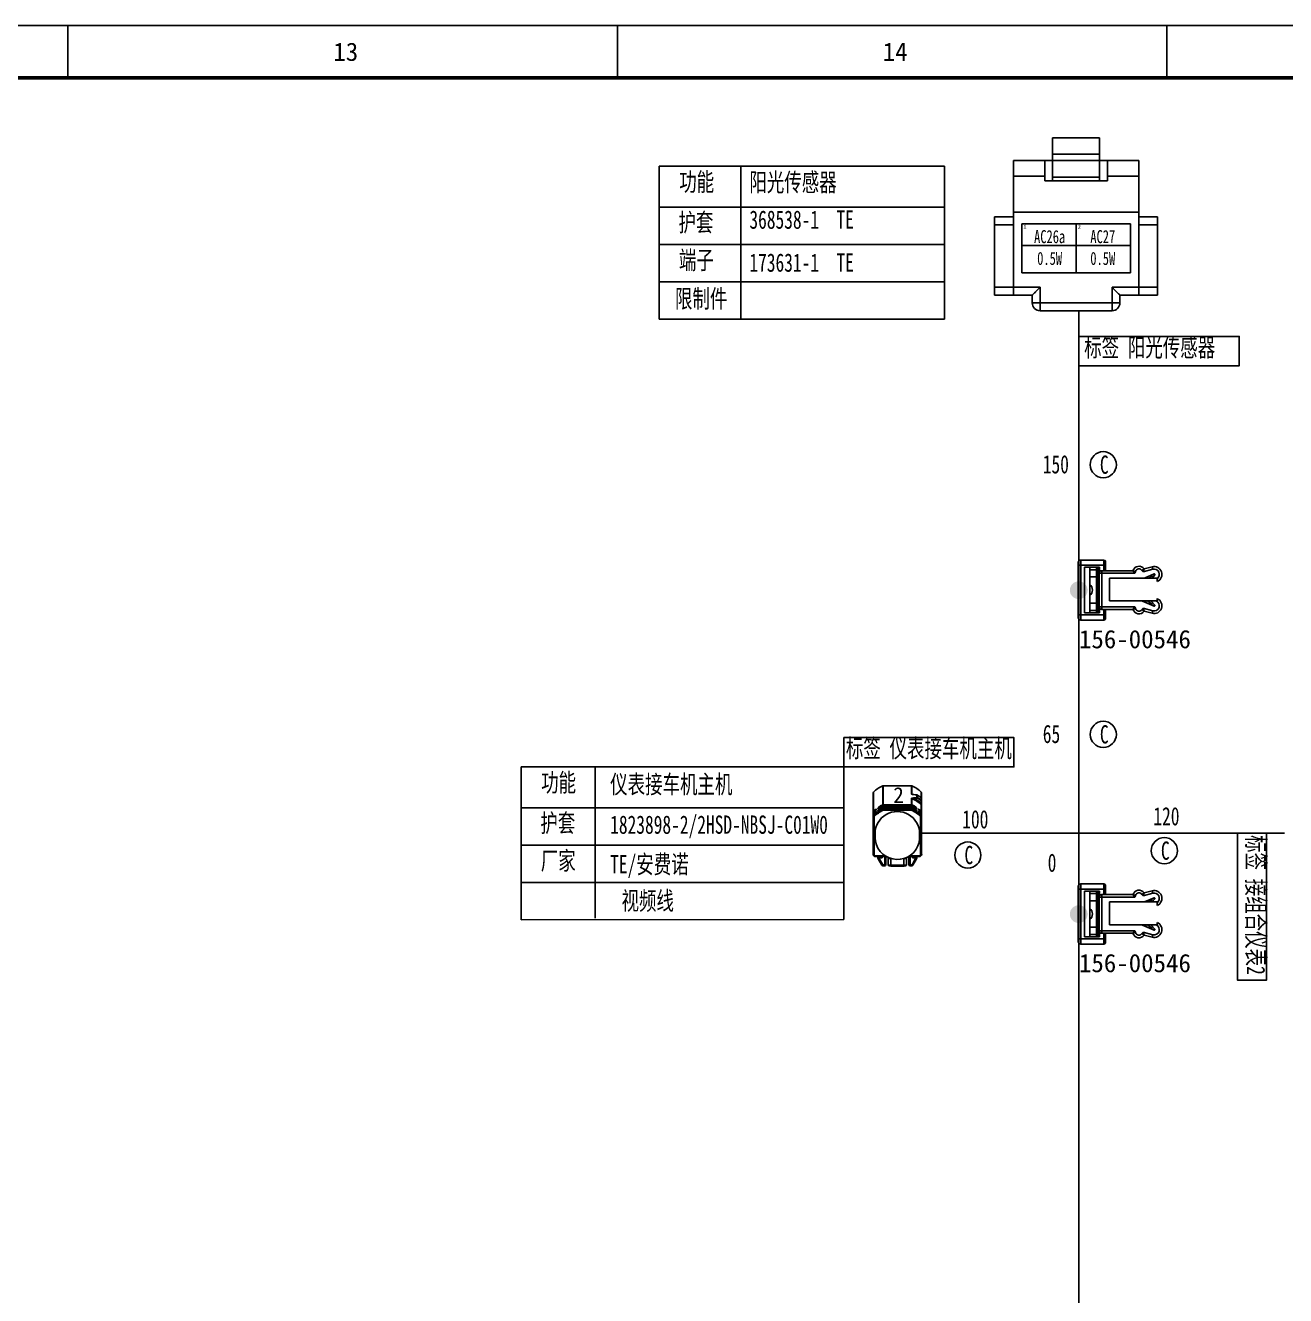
# Model space of a CAD drawing. Header units: millimetres. Extents: x 1543 to 5748, y 1576 to 2417.
# Drawn here: x 2796.8 to 3037.9, y 2174.3 to 2417.3 of the extents above; entities that cross this region are included whole.
import ezdxf

# ---------------------------------------------------------------- set-up
doc = ezdxf.new("R2010")
doc.units = ezdxf.units.MM
doc.layers.get('0').update_dxf_attribs({"lineweight": 25})
doc.layers.add('11文本层', color=255, linetype='Continuous')
for name, color, linetype, lineweight in [('1轮廓实线层', 7, 'Continuous', 50), ('_0', 7, 'Continuous', 25), ('_1轮廓实线层', 7, 'Continuous', 40), ('图框层', 7, 'Continuous', 25)]:
    doc.layers.add(name, color=color, linetype=linetype, lineweight=lineweight)
doc.styles.get("Standard").update_dxf_attribs({"font": ''})
doc.styles.add('仿宋体', font='', dxfattribs={"width": 0.7, "height": 3.5})
doc.styles.add('仿宋体GB2312', font='', dxfattribs={"width": 0.7})
doc.styles.add('标准', font='fangsong.ttf', dxfattribs={"width": 0.7, "height": 3.5})
doc.styles.get('Standard').set_extended_font_data('SimSun')
doc.styles.get('仿宋体').set_extended_font_data('SimSun')
doc.styles.get('仿宋体GB2312').set_extended_font_data('SimSun')

# ---------------------------------------------------------------- blocks, each defined once
blk = doc.blocks.new('ZwmFrameMain_A0X5^_^分区图框^_^landscape')
at = {"color": 3}
for p, q in [((1236.5, 831), (1236.5, 821)), ((1341.63, 831), (1341.63, 821)), ((1446.75, 831), (1446.75, 821))]:
    blk.add_line(p, q, dxfattribs=at)
at = {"lineweight": 50}
blk.add_line((0, 821), (4170, 821), dxfattribs=at)
at = {"layer": '图框层', "color": 1}
blk.add_line((-25, 831), (4180, 831), dxfattribs=at)
at = {"color": 3, "char_height": 3.5, "attachment_point": 1}
for s, insert in [('13', (1287.28, 827.71)), ('14', (1392.4, 827.71))]:
    blk.add_mtext_dynamic_manual_height_columns(s, width=5.7094, gutter_width=1, heights=[0], dxfattribs=dict(at, insert=insert))

msp = doc.modelspace()

# ---------------------------------------------------------------- hatches: boundary and pattern name
at = {"layer": '_1轮廓实线层', "linetype": 'ByBlock', "lineweight": -2}
h = msp.add_hatch(color=256, dxfattribs=at)
h.dxf.hatch_style = 1
edge = h.paths.add_edge_path()
edge.add_ellipse((2998.31, 2309.21), major_axis=(1.7, 0), ratio=1, start_angle=0, end_angle=360, ccw=False)
h = msp.add_hatch(color=0, dxfattribs=at)
h.dxf.hatch_style = 1
edge = h.paths.add_edge_path()
edge.add_ellipse((2998.31, 2247.24), major_axis=(1.7, 0), ratio=1, start_angle=0, end_angle=360, ccw=False)

# ---------------------------------------------------------------- linework, layer by layer
for p, q in [((2993.3, 2387.53), (2993.3, 2395.76)), ((3002.29, 2395.76), (2993.3, 2395.76)), ((3002.29, 2387.53), (3002.29, 2395.76)), ((2985.81, 2365.66), (2985.81, 2391.42)), ((2985.81, 2391.42), (3009.78, 2391.42)), ((2991.81, 2391.42), (2991.81, 2387.53)), ((3002.29, 2392.62), (2993.3, 2392.62)), ((3003.79, 2387.53), (3003.79, 2391.42)), ((3009.78, 2365.66), (3009.78, 2391.42)), ((2985.81, 2388.43), (2991.81, 2388.43)), ((2991.81, 2387.53), (3003.79, 2387.53)), ((3002.29, 2388.21), (2993.3, 2388.21)), ((3003.79, 2388.43), (3009.78, 2388.43)), ((3009.78, 2381.54), (2985.81, 2381.54)), ((2982.22, 2365.66), (2982.22, 2380.64)), ((2985.81, 2380.64), (2982.22, 2380.64)), ((2985.81, 2379.14), (2982.22, 2379.14)), ((2987.4, 2379.29), (2997.8, 2379.29)), ((2987.4, 2369.93), (2987.4, 2379.29)), ((2987.4, 2379.29), (2987.4, 2369.93)), ((2988.66, 2379.29), (2996.53, 2379.29)), ((2997.8, 2379.29), (2997.8, 2369.93)), ((2997.8, 2369.93), (2997.8, 2379.29)), ((2997.8, 2379.29), (3008.2, 2379.29)), ((2997.8, 2379.29), (2997.8, 2369.93)), ((2997.8, 2379.29), (2997.8, 2369.93)), ((2997.8, 2369.93), (2997.8, 2379.29)), ((2999.06, 2379.29), (3006.93, 2379.29)), ((3008.2, 2369.93), (3008.2, 2379.29)), ((3008.2, 2379.29), (3008.2, 2369.93)), ((3008.2, 2379.29), (3008.2, 2369.93)), ((3013.37, 2380.64), (3009.78, 2380.64)), ((3013.37, 2379.14), (3009.78, 2379.14)), ((3013.37, 2365.66), (3013.37, 2380.64)), ((2987.4, 2375.13), (2997.8, 2375.13)), ((2997.8, 2375.13), (3008.2, 2375.13)), ((2987.4, 2369.93), (2997.8, 2369.93)), ((2997.8, 2369.93), (2987.4, 2369.93)), ((3008.2, 2369.93), (2997.8, 2369.93)), ((2997.8, 2369.93), (3008.2, 2369.93)), ((2982.22, 2367.16), (2990.91, 2367.16)), ((2990.91, 2367.16), (2990.91, 2362.67)), ((3004.68, 2367.16), (3013.37, 2367.16)), ((3004.68, 2362.67), (3004.68, 2367.16)), ((2982.22, 2365.66), (2989.41, 2365.66)), ((2989.41, 2365.66), (2989.41, 2364.17)), ((3006.18, 2365.66), (3013.37, 2365.66)), ((3006.18, 2364.17), (3006.18, 2365.66)), ((2989.41, 2364.17), (3006.18, 2364.17)), ((2990.91, 2362.67), (3004.68, 2362.67)), ((2998.23, 2314.49), (2998.23, 2313.99)), ((2998.73, 2313.99), (2998.23, 2313.99)), ((2998.23, 2304.49), (2998.23, 2313.99)), ((3003.13, 2314.99), (2998.73, 2314.99)), ((2998.73, 2314.99), (2998.73, 2313.99)), ((3003.13, 2313.99), (2998.73, 2313.99)), ((2998.73, 2304.49), (2998.73, 2313.99)), ((2999.43, 2313.59), (2999.43, 2304.89)), ((2999.43, 2313.59), (3002.3, 2313.59)), ((3000.43, 2313.59), (3000.43, 2304.89)), ((3001.73, 2313.59), (3001.73, 2304.89)), ((3002, 2313.59), (3002, 2304.89)), ((3002.3, 2313.59), (3002.3, 2312.7)), ((3003.13, 2314.99), (3003.13, 2313.99)), ((3003.13, 2313.99), (3003.13, 2312.94)), ((3003.13, 2313.99), (3003.43, 2313.99)), ((3003.43, 2314.69), (3003.43, 2313.99)), ((3003.43, 2313.99), (3003.43, 2312.94)), ((3010.81, 2313.28), (3012.34, 2313.69)), ((3012.34, 2313.69), (3012.47, 2313.21)), ((3001.73, 2313.14), (3000.43, 2313.14)), ((3001.73, 2311.74), (3000.43, 2311.74)), ((3002.23, 2312.44), (3002.23, 2306.04)), ((3002.23, 2312.44), (3002.73, 2312.44)), ((3002.73, 2312.94), (3008.68, 2312.94)), ((3002.73, 2312.94), (3002.73, 2312.44)), ((3009.05, 2312.44), (3002.73, 2312.44)), ((3002.73, 2312.44), (3002.73, 2306.04)), ((3010.88, 2311.53), (3004.17, 2311.53)), ((3004.17, 2307.16), (3004.17, 2311.53)), ((3009.16, 2312.8), (3008.68, 2312.94)), ((3009.05, 2312.44), (3008.68, 2312.94)), ((3009.16, 2312.8), (3009.05, 2312.44)), ((3010.4, 2313), (3010.81, 2313.28)), ((3010.4, 2313), (3010.61, 2312.71)), ((3010.61, 2312.71), (3010.81, 2313.28)), ((3012.47, 2313.21), (3010.61, 2312.71)), ((3012.74, 2312.32), (3010.88, 2311.53)), ((3011.1, 2311.53), (3010.88, 2311.53)), ((3011.4, 2311.75), (3011.1, 2311.53)), ((3011.1, 2311.53), (3011.77, 2311.53)), ((3012.43, 2312.02), (3011.77, 2311.53)), ((3012.33, 2311.53), (3011.77, 2311.53)), ((3012.33, 2311.53), (3012.86, 2312.17)), ((3013.35, 2311.53), (3012.33, 2311.53)), ((3012.34, 2312.15), (3012.43, 2312.02)), ((3013.35, 2311.53), (3013.35, 2311.46)), ((3013.35, 2311.46), (3013.35, 2310.88)), ((3000.43, 2306.74), (3001.73, 2306.74)), ((3004.17, 2307.16), (3010.35, 2307.16)), ((3010.81, 2307.16), (3010.35, 2307.16)), ((3010.54, 2307.1), (3012.74, 2306.17)), ((3010.83, 2307.16), (3010.81, 2307.16)), ((3010.83, 2307.16), (3011.5, 2307.16)), ((3011.4, 2306.74), (3010.83, 2307.16)), ((3012.21, 2307.16), (3011.5, 2307.16)), ((3012.43, 2306.46), (3011.5, 2307.16)), ((3012.21, 2307.16), (3013.12, 2307.16)), ((3012.31, 2306.99), (3012.86, 2306.32)), ((3012.34, 2306.34), (3012.43, 2306.46)), ((3013.12, 2307.16), (3013.35, 2307.16)), ((3013.35, 2307.61), (3013.35, 2307.16)), ((2998.73, 2304.49), (2998.23, 2304.49)), ((2998.23, 2304.49), (2998.23, 2303.99)), ((3003.13, 2304.49), (2998.73, 2304.49)), ((2998.73, 2304.49), (2998.73, 2303.49)), ((2999.43, 2304.89), (3002.3, 2304.89)), ((3001.73, 2305.34), (3000.43, 2305.34)), ((3002.23, 2306.04), (3002.73, 2306.04)), ((3002.3, 2305.79), (3002.3, 2304.89)), ((3002.73, 2306.04), (3009.05, 2306.04)), ((3002.73, 2305.54), (3002.73, 2306.04)), ((3002.73, 2305.54), (3008.68, 2305.54)), ((3003.13, 2305.54), (3003.13, 2304.49)), ((3003.13, 2304.49), (3003.43, 2304.49)), ((3003.13, 2304.49), (3003.13, 2303.49)), ((3003.43, 2305.54), (3003.43, 2304.49)), ((3003.43, 2304.49), (3003.43, 2303.79)), ((3009.05, 2306.04), (3008.68, 2305.54)), ((3009.16, 2305.69), (3008.68, 2305.54)), ((3009.05, 2306.04), (3009.16, 2305.69)), ((3010.61, 2305.78), (3010.4, 2305.49)), ((3010.4, 2305.49), (3010.81, 2305.2)), ((3010.61, 2305.78), (3012.47, 2305.28)), ((3010.61, 2305.78), (3010.81, 2305.2)), ((3010.81, 2305.2), (3012.34, 2304.79)), ((3012.34, 2304.79), (3012.47, 2305.28)), ((3003.13, 2303.49), (2998.73, 2303.49)), ((3003.13, 2253.02), (2998.73, 2253.02)), ((2998.73, 2253.02), (2998.73, 2252.02)), ((3003.13, 2253.02), (3003.13, 2252.02)), ((3003.43, 2252.72), (3003.43, 2252.02)), ((2998.23, 2252.52), (2998.23, 2252.02)), ((2998.73, 2252.02), (2998.23, 2252.02)), ((2998.23, 2242.52), (2998.23, 2252.02)), ((3003.13, 2252.02), (2998.73, 2252.02)), ((2998.73, 2242.52), (2998.73, 2252.02)), ((2999.43, 2251.62), (2999.43, 2242.92)), ((2999.43, 2251.62), (3002.3, 2251.62)), ((3000.43, 2251.62), (3000.43, 2242.92)), ((3001.73, 2251.17), (3000.43, 2251.17)), ((3001.73, 2251.62), (3001.73, 2242.92)), ((3002, 2251.62), (3002, 2242.92)), ((3002.23, 2250.47), (3002.23, 2244.07)), ((3002.23, 2250.47), (3002.73, 2250.47)), ((3002.3, 2251.62), (3002.3, 2250.73)), ((3002.73, 2250.97), (3008.68, 2250.97)), ((3002.73, 2250.97), (3002.73, 2250.47)), ((3009.05, 2250.47), (3002.73, 2250.47)), ((3002.73, 2250.47), (3002.73, 2244.07)), ((3003.13, 2252.02), (3003.13, 2250.97)), ((3003.13, 2252.02), (3003.43, 2252.02)), ((3003.43, 2252.02), (3003.43, 2250.97)), ((3009.16, 2250.83), (3008.68, 2250.97)), ((3009.05, 2250.47), (3008.68, 2250.97)), ((3009.16, 2250.83), (3009.05, 2250.47)), ((3010.4, 2251.02), (3010.81, 2251.31)), ((3010.4, 2251.02), (3010.61, 2250.74)), ((3010.61, 2250.74), (3010.81, 2251.31)), ((3012.47, 2251.24), (3010.61, 2250.74)), ((3010.81, 2251.31), (3012.34, 2251.72)), ((3012.74, 2250.35), (3010.88, 2249.56)), ((3012.34, 2251.72), (3012.47, 2251.24)), ((3001.73, 2249.77), (3000.43, 2249.77)), ((3010.88, 2249.56), (3004.17, 2249.56)), ((3004.17, 2245.19), (3004.17, 2249.56)), ((3011.1, 2249.56), (3010.88, 2249.56)), ((3011.4, 2249.78), (3011.1, 2249.56)), ((3011.1, 2249.56), (3011.77, 2249.56)), ((3012.43, 2250.05), (3011.77, 2249.56)), ((3012.33, 2249.56), (3011.77, 2249.56)), ((3012.33, 2249.56), (3012.86, 2250.19)), ((3013.35, 2249.56), (3012.33, 2249.56)), ((3012.34, 2250.18), (3012.43, 2250.05)), ((3013.35, 2249.56), (3013.35, 2249.49)), ((3013.35, 2249.49), (3013.35, 2248.91)), ((3013.35, 2245.64), (3013.35, 2245.19)), ((3000.43, 2244.77), (3001.73, 2244.77)), ((3001.73, 2243.37), (3000.43, 2243.37)), ((3002.23, 2244.07), (3002.73, 2244.07)), ((3002.3, 2243.82), (3002.3, 2242.92)), ((3002.73, 2244.07), (3009.05, 2244.07)), ((3002.73, 2243.57), (3002.73, 2244.07)), ((3002.73, 2243.57), (3008.68, 2243.57)), ((3003.13, 2243.57), (3003.13, 2242.52)), ((3003.43, 2243.57), (3003.43, 2242.52)), ((3004.17, 2245.19), (3010.35, 2245.19)), ((3009.05, 2244.07), (3008.68, 2243.57)), ((3009.16, 2243.72), (3008.68, 2243.57)), ((3009.05, 2244.07), (3009.16, 2243.72)), ((3010.81, 2245.19), (3010.35, 2245.19)), ((3010.61, 2243.81), (3010.4, 2243.52)), ((3010.4, 2243.52), (3010.81, 2243.23)), ((3010.54, 2245.13), (3012.74, 2244.19)), ((3010.61, 2243.81), (3012.47, 2243.31)), ((3010.61, 2243.81), (3010.81, 2243.23)), ((3010.83, 2245.19), (3010.81, 2245.19)), ((3010.81, 2243.23), (3012.34, 2242.82)), ((3010.83, 2245.19), (3011.5, 2245.19)), ((3011.4, 2244.76), (3010.83, 2245.19)), ((3012.21, 2245.19), (3011.5, 2245.19)), ((3012.43, 2244.49), (3011.5, 2245.19)), ((3012.21, 2245.19), (3013.12, 2245.19)), ((3012.31, 2245.02), (3012.86, 2244.35)), ((3012.34, 2244.37), (3012.43, 2244.49)), ((3012.34, 2242.82), (3012.47, 2243.31)), ((3013.12, 2245.19), (3013.35, 2245.19)), ((2998.73, 2242.52), (2998.23, 2242.52)), ((2998.23, 2242.52), (2998.23, 2242.02)), ((3003.13, 2242.52), (2998.73, 2242.52)), ((2998.73, 2242.52), (2998.73, 2241.52)), ((3003.13, 2241.52), (2998.73, 2241.52)), ((2999.43, 2242.92), (3002.3, 2242.92)), ((3003.13, 2242.52), (3003.43, 2242.52)), ((3003.13, 2242.52), (3003.13, 2241.52)), ((3003.43, 2242.52), (3003.43, 2241.82))]:
    msp.add_line(p, q)
at = {"color": 0}
msp.add_line((2905.75, 2275.4), (2905.75, 2246.48), dxfattribs=at)
at = {"color": 0, "lineweight": -2}
for p, q in [((2958.95, 2270.43), (2958.95, 2266.81)), ((2959.01, 2270.57), (2959.01, 2266.96)), ((2960.81, 2271.78), (2960.81, 2268.17)), ((2960.9, 2271.8), (2960.9, 2271.8)), ((2960.9, 2271.8), (2966.31, 2271.8)), ((2960.9, 2268.18), (2960.9, 2271.8)), ((2960.9, 2271.8), (2966.31, 2271.8)), ((2966.31, 2271.8), (2966.31, 2271.8)), ((2966.31, 2270.22), (2966.31, 2271.8)), ((2966.39, 2271.78), (2966.39, 2270.2)), ((2967.34, 2269.56), (2967.34, 2270.04)), ((2967.45, 2269.53), (2967.45, 2270.01)), ((2968.19, 2270.57), (2968.19, 2269.48)), ((2968.25, 2270.43), (2968.25, 2269.33)), ((2960.81, 2267.87), (2960.81, 2267.73)), ((2960.81, 2267.87), (2960.82, 2267.87)), ((2960.81, 2267.43), (2960.82, 2267.44)), ((2960.81, 2267.43), (2960.81, 2267.32)), ((2960.9, 2268.18), (2966.31, 2268.18)), ((2960.9, 2268), (2960.9, 2268.18)), ((2966.31, 2268), (2960.9, 2268)), ((2960.9, 2267.88), (2960.9, 2267.89)), ((2966.31, 2267.89), (2960.9, 2267.89)), ((2960.9, 2267.75), (2960.9, 2267.88)), ((2966.31, 2267.88), (2960.9, 2267.88)), ((2960.9, 2267.75), (2966.31, 2267.75)), ((2960.9, 2267.56), (2960.9, 2267.75)), ((2966.31, 2267.56), (2960.9, 2267.56)), ((2966.31, 2267.45), (2960.9, 2267.45)), ((2960.9, 2267.34), (2960.9, 2267.45)), ((2960.9, 2267.45), (2960.9, 2267.45)), ((2966.31, 2267.45), (2960.9, 2267.45)), ((2966.31, 2267.34), (2960.9, 2267.34)), ((2960.9, 2267.34), (2960.9, 2267.1)), ((2966.31, 2268.18), (2966.31, 2269.39)), ((2966.31, 2268), (2966.31, 2268.18)), ((2966.31, 2267.88), (2966.31, 2267.89)), ((2966.31, 2267.75), (2966.31, 2267.88)), ((2966.31, 2267.56), (2966.31, 2267.75)), ((2966.31, 2267.34), (2966.31, 2267.45)), ((2966.31, 2267.45), (2966.31, 2267.45)), ((2966.31, 2267.34), (2966.31, 2267.1)), ((2966.39, 2269.37), (2966.39, 2268.17)), ((2966.39, 2267.87), (2966.39, 2267.73)), ((2966.39, 2267.87), (2966.39, 2267.87)), ((2966.39, 2267.44), (2966.39, 2267.43)), ((2966.39, 2267.43), (2966.39, 2267.32)), ((2968.15, 2268.93), (2968.15, 2268.44)), ((2968.18, 2269.48), (2968.18, 2269)), ((2968.19, 2268.16), (2968.19, 2266.95)), ((2968.25, 2269.33), (2968.25, 2268.85)), ((2968.25, 2268.85), (2968.25, 2268.36)), ((2968.25, 2268.84), (2968.25, 2268.85)), ((2968.25, 2268.5), (2968.25, 2268.41)), ((2968.25, 2268.41), (2968.25, 2268.39)), ((2968.25, 2268.39), (2968.25, 2268.31)), ((2968.25, 2268.39), (2968.25, 2268.39)), ((2968.25, 2268.02), (2968.25, 2268.36)), ((2968.25, 2268.31), (2968.25, 2268.18)), ((2968.25, 2268.18), (2968.25, 2268.07)), ((2968.25, 2268.07), (2968.25, 2268.05)), ((2968.25, 2268.06), (2968.25, 2268.05)), ((2968.25, 2268.05), (2968.25, 2268.02)), ((2968.25, 2268.02), (2968.25, 2266.81)), ((2968.25, 2268.02), (2968.25, 2267.96)), ((2968.25, 2267.96), (2968.25, 2267.87)), ((2968.25, 2267.88), (2968.25, 2267.75)), ((2968.25, 2267.75), (2968.25, 2267.69)), ((2968.25, 2267.69), (2968.25, 2267.69)), ((2968.25, 2267.64), (2968.25, 2267.62)), ((2968.25, 2267.62), (2968.25, 2267.51)), ((2968.25, 2267.51), (2968.25, 2267.49)), ((2968.25, 2267.49), (2968.25, 2267.16)), ((2958.95, 2266.52), (2958.95, 2266.81)), ((2958.95, 2266.51), (2958.95, 2266.38)), ((2958.95, 2266.08), (2958.95, 2266.38)), ((2958.95, 2266.08), (2958.95, 2265.97)), ((2958.95, 2265.97), (2958.95, 2258.73)), ((2959.51, 2267.18), (2959.01, 2266.66)), ((2959.51, 2266.75), (2959.01, 2266.22)), ((2959.01, 2266.65), (2959.01, 2266.66)), ((2959.01, 2266.65), (2959.01, 2266.52)), ((2959.01, 2266.22), (2959.01, 2266.11)), ((2959.01, 2266.22), (2959.01, 2266.22)), ((2959.1, 2266.77), (2959.1, 2266.74)), ((2959.1, 2266.34), (2959.1, 2266.31)), ((2959.15, 2265.93), (2959.15, 2258.69)), ((2966.31, 2267.1), (2960.9, 2267.1)), ((2967.69, 2267.18), (2968.19, 2266.65)), ((2967.69, 2266.75), (2968.19, 2266.22)), ((2968.05, 2265.93), (2968.05, 2258.69)), ((2968.11, 2266.74), (2968.11, 2266.77)), ((2968.11, 2266.31), (2968.11, 2266.34)), ((2968.19, 2266.65), (2968.19, 2266.52)), ((2968.19, 2266.65), (2968.19, 2266.65)), ((2968.19, 2266.22), (2968.19, 2266.11)), ((2968.19, 2266.22), (2968.19, 2266.22)), ((2968.25, 2267.24), (2968.25, 2267.22)), ((2968.25, 2267.22), (2968.25, 2267.12)), ((2968.25, 2267.12), (2968.25, 2266.98)), ((2968.25, 2266.98), (2968.25, 2266.87)), ((2968.25, 2266.92), (2968.25, 2266.89)), ((2968.25, 2266.89), (2968.25, 2266.8)), ((2968.25, 2266.81), (2968.25, 2266.08)), ((2968.25, 2266.8), (2968.25, 2266.66)), ((2968.25, 2266.66), (2968.25, 2266.55)), ((2968.25, 2266.57), (2968.25, 2266.56)), ((2968.25, 2266.56), (2968.25, 2266.55)), ((2968.25, 2266.55), (2968.25, 2266.51)), ((2968.25, 2266.51), (2968.25, 2266.38)), ((2968.25, 2266.38), (2968.25, 2259.14)), ((2968.25, 2266.08), (2968.25, 2265.97)), ((2968.25, 2265.97), (2968.25, 2258.73)), ((2959.35, 2262.7), (2959.35, 2261.87)), ((2967.85, 2262.7), (2967.85, 2261.87)), ((2967.85, 2261.82), (2967.85, 2261.84)), ((2968.25, 2262.13), (2968.25, 2262.1)), ((2961.25, 2258.39), (2959.45, 2258.39)), ((2959.45, 2258.39), (2959.45, 2258.24)), ((2961.51, 2258.24), (2959.45, 2258.24)), ((2959.9, 2258.24), (2959.9, 2258.05)), ((2959.9, 2258.05), (2959.9, 2257.91)), ((2959.93, 2257.81), (2960.62, 2256.59)), ((2960.1, 2258.24), (2960.1, 2258.01)), ((2960.68, 2258.01), (2960.1, 2258.01)), ((2960.1, 2258.01), (2960.1, 2257.87)), ((2960.1, 2257.87), (2960.8, 2256.64)), ((2960.68, 2258.24), (2960.68, 2258.01)), ((2961.18, 2256.64), (2961.18, 2258.24)), ((2961.38, 2256.69), (2961.38, 2258.24)), ((2961.85, 2258.07), (2961.85, 2257.86)), ((2961.85, 2256.69), (2961.85, 2257.86)), ((2961.85, 2257.86), (2962.35, 2257.86)), ((2962.35, 2256.59), (2962.35, 2257.86)), ((2964.85, 2257.86), (2964.85, 2256.59)), ((2964.85, 2257.86), (2965.35, 2257.86)), ((2965.35, 2257.86), (2965.35, 2258.07)), ((2965.35, 2257.86), (2965.35, 2256.69)), ((2967.75, 2258.24), (2965.69, 2258.24)), ((2965.83, 2258.24), (2965.83, 2256.69)), ((2967.75, 2258.39), (2965.95, 2258.39)), ((2966.03, 2258.24), (2966.03, 2256.64)), ((2966.41, 2256.64), (2967.1, 2257.87)), ((2966.53, 2258.01), (2966.53, 2258.24)), ((2967.1, 2258.01), (2966.53, 2258.01)), ((2966.58, 2256.59), (2967.28, 2257.81)), ((2967.1, 2258.24), (2967.1, 2258.01)), ((2967.1, 2257.87), (2967.1, 2258.01)), ((2967.3, 2258.24), (2967.3, 2258.05)), ((2967.3, 2257.91), (2967.3, 2258.05)), ((2967.75, 2258.24), (2967.75, 2258.39)), ((2960.8, 2256.64), (2961.18, 2256.64)), ((2960.8, 2256.49), (2960.8, 2256.64)), ((2960.8, 2256.49), (2961.18, 2256.49)), ((2961.18, 2256.49), (2961.18, 2256.64)), ((2964.85, 2256.59), (2962.35, 2256.59)), ((2962.35, 2256.59), (2962.35, 2256.43)), ((2964.85, 2256.43), (2962.35, 2256.43)), ((2964.85, 2256.59), (2964.85, 2256.43)), ((2966.03, 2256.64), (2966.41, 2256.64)), ((2966.03, 2256.48), (2966.03, 2256.64)), ((2966.03, 2256.48), (2966.41, 2256.48)), ((2966.41, 2256.48), (2966.41, 2256.64))]:
    msp.add_line(p, q, dxfattribs=at)
for points in [[(2966.31, 2270.22), (2966.31, 2270.21), (2966.32, 2270.2), (2966.34, 2270.19), (2966.5, 2270.15), (2966.72, 2270.12)], [(2959.01, 2266.96), (2959.33, 2267.2), (2959.5, 2267.29), (2959.54, 2267.3), (2959.56, 2267.3), (2959.57, 2267.3), (2959.58, 2267.29), (2959.58, 2267.27), (2959.55, 2267.22), (2959.43, 2267.07), (2959.01, 2266.65)], [(2960.81, 2267.87), (2960.07, 2267.52), (2959.89, 2267.45), (2959.86, 2267.45), (2959.85, 2267.45), (2959.84, 2267.45), (2959.83, 2267.46), (2959.83, 2267.46), (2959.83, 2267.47), (2959.85, 2267.5), (2959.98, 2267.64), (2960.41, 2267.95), (2960.81, 2268.17)], [(2960.81, 2267.43), (2960.07, 2267.09), (2959.89, 2267.02), (2959.86, 2267.01), (2959.85, 2267.01), (2959.84, 2267.01), (2959.83, 2267.02), (2959.83, 2267.03), (2959.83, 2267.04), (2959.85, 2267.06), (2959.98, 2267.2), (2960.41, 2267.51), (2960.81, 2267.73)], [(2959.94, 2267.5), (2959.94, 2267.5), (2959.95, 2267.51), (2960, 2267.56), (2960.26, 2267.72), (2960.9, 2268)], [(2959.94, 2267.06), (2959.94, 2267.06), (2959.95, 2267.08), (2960, 2267.12), (2960.26, 2267.28), (2960.9, 2267.56)], [(2960.82, 2267.87), (2960.12, 2267.55), (2959.95, 2267.48)], [(2960.82, 2267.44), (2960.12, 2267.11), (2959.95, 2267.05)], [(2966.72, 2269.48), (2966.4, 2269.44), (2966.34, 2269.41), (2966.32, 2269.4), (2966.31, 2269.39), (2966.31, 2269.39)], [(2967.26, 2267.5), (2967.26, 2267.5), (2967.26, 2267.51), (2967.21, 2267.56), (2966.95, 2267.72), (2966.31, 2268)], [(2967.26, 2267.06), (2967.26, 2267.06), (2967.26, 2267.08), (2967.21, 2267.12), (2966.95, 2267.28), (2966.31, 2267.56)], [(2966.79, 2269.39), (2966.46, 2269.39), (2966.41, 2269.38), (2966.4, 2269.38), (2966.4, 2269.37), (2966.39, 2269.37), (2966.39, 2269.37)], [(2966.39, 2267.87), (2967.14, 2267.52), (2967.31, 2267.45), (2967.35, 2267.44), (2967.36, 2267.44), (2967.37, 2267.45), (2967.38, 2267.45), (2967.38, 2267.46), (2967.38, 2267.47), (2967.36, 2267.5), (2967.23, 2267.63), (2966.8, 2267.95), (2966.39, 2268.17)], [(2966.39, 2267.87), (2967.09, 2267.55), (2967.26, 2267.48)], [(2966.39, 2267.43), (2967.14, 2267.09), (2967.31, 2267.01), (2967.35, 2267.01), (2967.36, 2267.01), (2967.37, 2267.01), (2967.38, 2267.02), (2967.38, 2267.02), (2967.38, 2267.03), (2967.36, 2267.06), (2967.23, 2267.2), (2966.8, 2267.51), (2966.39, 2267.73)], [(2966.39, 2267.44), (2967.09, 2267.11), (2967.26, 2267.05)], [(2968.19, 2266.95), (2967.87, 2267.2), (2967.7, 2267.29), (2967.66, 2267.3), (2967.65, 2267.3), (2967.63, 2267.3), (2967.63, 2267.3), (2967.63, 2267.29), (2967.62, 2267.28), (2967.63, 2267.26), (2967.68, 2267.19), (2967.78, 2267.07), (2968.19, 2266.65)], [(2959.01, 2266.52), (2959.33, 2266.76), (2959.5, 2266.86), (2959.54, 2266.87), (2959.56, 2266.87), (2959.57, 2266.86), (2959.58, 2266.85), (2959.58, 2266.83), (2959.55, 2266.78), (2959.43, 2266.64), (2959.01, 2266.22)], [(2959.1, 2266.77), (2959.4, 2267.09), (2959.46, 2267.13), (2959.48, 2267.14)], [(2959.1, 2266.34), (2959.4, 2266.65), (2959.46, 2266.69), (2959.48, 2266.7)], [(2968.19, 2266.52), (2967.87, 2266.76), (2967.7, 2266.86), (2967.66, 2266.87), (2967.65, 2266.87), (2967.63, 2266.86), (2967.63, 2266.86), (2967.63, 2266.85), (2967.62, 2266.84), (2967.63, 2266.83), (2967.68, 2266.75), (2967.78, 2266.63), (2968.19, 2266.22)], [(2968.11, 2266.77), (2967.81, 2267.09), (2967.75, 2267.13), (2967.73, 2267.14)], [(2968.11, 2266.34), (2967.81, 2266.65), (2967.75, 2266.69), (2967.73, 2266.7)], [(2959.35, 2261.87), (2959.41, 2261.16), (2959.6, 2260.47), (2959.9, 2259.83), (2960.3, 2259.24), (2960.8, 2258.73), (2961.38, 2258.31), (2962.03, 2257.99), (2962.72, 2257.79), (2963.43, 2257.7), (2964.15, 2257.73), (2964.86, 2257.88), (2965.53, 2258.15), (2966.14, 2258.52), (2966.73, 2259.04), (2967.21, 2259.66), (2967.54, 2260.3), (2967.75, 2260.97), (2967.85, 2261.68), (2967.85, 2261.82)], [(2960.48, 2258.24), (2960.54, 2258.16), (2960.68, 2258.01)], [(2966.72, 2258.24), (2966.67, 2258.16), (2966.53, 2258.01)], [(2962.35, 2256.43), (2962.08, 2256.46), (2961.92, 2256.53), (2961.85, 2256.68), (2961.85, 2256.69)], [(2965.35, 2256.69), (2965.3, 2256.55), (2965.17, 2256.47), (2964.9, 2256.43), (2964.85, 2256.43)]]:
    msp.add_lwpolyline(points, dxfattribs=at)
for centre, radius, start, end in [((2990.91, 2364.17), 1.5, 180, 270), ((3004.68, 2364.17), 1.5, 270, 0), ((2998.73, 2314.49), 0.5, 90, 180), ((3003.13, 2314.69), 0.3, 0, 90), ((3009.83, 2312.59), 1.2, 35.0471, 163.0423), ((3012.73, 2312.24), 1.5, 294.4845, 105), ((3002.73, 2312.44), 0.5, 90, 180), ((3009.83, 2312.59), 0.7, 35.0471, 163.0422), ((3012.73, 2312.24), 1, 308.4382, 105), ((3012.78, 2312.23), 0.1, 320.558, 113), ((2999.53, 2309.24), 1.4, 0, 49.9948), ((2999.53, 2309.24), 1.4, 310.0052, 0), ((3010.09, 2306.04), 1.15, 67, 76.7628), ((3010.56, 2306.62), 0.6, 53.1302, 65.1497), ((3012.73, 2307.34), 0.55, 199.0459, 219.442), ((3012.73, 2306.24), 1.5, 255, 65.5155), ((3012.73, 2306.24), 1, 255, 66.8454), ((3012.78, 2306.26), 0.1, 247, 39.442), ((2998.73, 2303.99), 0.5, 180, 270), ((3002.73, 2306.04), 0.5, 180, 270), ((3003.13, 2303.79), 0.3, 270, 0), ((3009.83, 2305.89), 1.2, 196.9577, 324.9529), ((3009.83, 2305.89), 0.7, 196.9578, 324.9529), ((2998.73, 2252.52), 0.5, 90, 180), ((3003.13, 2252.72), 0.3, 0, 90), ((3002.73, 2250.47), 0.5, 90, 180), ((3009.83, 2250.62), 1.2, 35.0471, 163.0423), ((3009.83, 2250.62), 0.7, 35.0471, 163.0422), ((3012.73, 2250.27), 1.5, 294.4845, 105), ((3012.73, 2250.27), 1, 308.4382, 105), ((3012.78, 2250.26), 0.1, 320.558, 113), ((2999.53, 2247.27), 1.4, 0, 49.9948), ((2999.53, 2247.27), 1.4, 310.0052, 0), ((3012.73, 2244.27), 1.5, 255, 65.5155), ((3002.73, 2244.07), 0.5, 180, 270), ((3009.83, 2243.92), 1.2, 196.9577, 324.9529), ((3009.83, 2243.92), 0.7, 196.9578, 324.9529), ((3010.09, 2244.07), 1.15, 67, 76.7628), ((3010.56, 2244.65), 0.6, 53.1302, 65.1497), ((3012.73, 2245.37), 0.55, 199.0459, 219.442), ((3012.73, 2244.27), 1, 255, 66.8454), ((3012.78, 2244.29), 0.1, 247, 39.442), ((2998.73, 2242.02), 0.5, 180, 270), ((3003.13, 2241.82), 0.3, 270, 0)]:
    msp.add_arc(centre, radius, start, end)
for centre, radius, start, end in [((2959.15, 2270.43), 0.2, 133.4092, 179.9968), ((2963.55, 2265.77), 6.61, 114.4878, 133.3788), ((2960.9, 2271.6), 0.2, 90.0082, 114.4968), ((2966.31, 2271.6), 0.2, 65.4762, 90.0033), ((2963.65, 2265.77), 6.61, 46.6119, 65.5059), ((2966.43, 2270.22), 0.0445, 208.3531, 257.3724), ((2966.87, 2271.94), 1.82, 255.6577, 265.6861), ((2962.35, 2229.84), 40.52, 82.9218, 83.8127), ((2966.73, 2270.08), 0.0446, 84.4718, 112.6726), ((2962.35, 2229.65), 40.71, 82.9214, 83.8125), ((2967.34, 2269.85), 0.2, 57.7716, 82.9334), ((2963.67, 2264.02), 7.09, 50.4651, 57.7773), ((2968.05, 2270.43), 0.2, 359.9289, 46.4747), ((2959.96, 2267.5), 0.0128, 187.8119, 274.636), ((2958.33, 2266.8), 2.83, 25.0268, 28.7844), ((2958.33, 2266.37), 2.83, 25.0268, 28.7844), ((2960.9, 2267.69), 0.2, 89.9987, 113.2197), ((2960.9, 2267.25), 0.2, 89.9987, 113.2197), ((2968.87, 2266.81), 2.82, 151.2037, 154.9687), ((2966.31, 2267.69), 0.2, 66.7759, 89.9938), ((2968.87, 2266.37), 2.82, 151.2036, 154.9686), ((2966.31, 2267.25), 0.2, 66.7759, 89.9938), ((2962.35, 2309.77), 40.52, 276.1805, 277.0715), ((2962.72, 2311.17), 41.98, 275.5606, 276.4284), ((2967.25, 2267.5), 0.0187, 249.8705, 340.1644), ((2964.33, 2267.75), 3.89, 6.0053, 10.1815), ((2968.05, 2269.33), 0.2, 359.9982, 50.4596), ((2959.15, 2266.51), 0.2, 135.1289, 179.9954), ((2959.15, 2266.08), 0.2, 135.1289, 179.9954), ((2959.96, 2267.06), 0.0128, 187.8119, 274.636), ((2967.25, 2267.07), 0.0187, 249.8705, 340.1644), ((2968.05, 2266.51), 0.2, 359.9977, 44.8649), ((2968.05, 2266.08), 0.2, 359.9977, 44.8649), ((2959.45, 2258.73), 0.497, 180.4077, 270.4489), ((2960.1, 2257.91), 0.2, 179.9968, 209.5043), ((2967.1, 2257.91), 0.2, 330.49, 359.9967), ((2967.76, 2258.73), 0.497, 269.5445, 359.5866), ((2960.8, 2256.69), 0.2, 209.5043, 269.9968), ((2961.18, 2256.69), 0.2, 269.9968, 359.9968), ((2966.03, 2256.69), 0.2, 179.9968, 269.9865), ((2966.41, 2256.69), 0.2, 269.9968, 330.49)]:
    msp.add_arc(centre, radius, start, end, dxfattribs=at)
for centre, major_axis, ratio, start_param, end_param in [((2959.15, 2270.43), (-0.2, 0), 0.978144, 5.481436, 6.283378), ((2963.6, 2265.93), (-6.6, 0), 0.978144, 5.14905, 5.481436), ((2959.15, 2270.43), (0.137, -0.145), 0.144603, 3.141593, 3.293172), ((2960.9, 2271.6), (0.2, 0), 0.978144, 1.570989, 2.007455), ((2960.9, 2271.6), (0.083, -0.182), 0.087936, 3.141628, 3.33189), ((2966.31, 2271.6), (0.2, 0), 0.978144, 1.13452, 1.570989), ((2966.31, 2270.02), (-0.2, 0), 0.978144, 4.276112, 4.712581), ((2966.31, 2271.6), (-0.083, -0.182), 0.087864, 2.951262, 3.141557), ((2963.6, 2265.93), (-6.6, 0), 0.978144, 3.943672, 4.276112), ((2963.6, 2264.35), (-6.6, 0), 0.978144, 4.262662, 4.276112), ((2967.34, 2269.85), (0.2, 0), 0.978144, 0.998545, 1.570989), ((2967.34, 2269.85), (0.025, 0.198), 0.500723, 6.279794, 6.525767), ((2967.34, 2269.85), (-0.107, -0.169), 0.112599, 2.964752, 3.139603), ((2963.6, 2264.18), (-7.1, 0), 0.978144, 4.011653, 4.140138), ((2968.05, 2270.43), (-0.137, -0.145), 0.144555, 2.989966, 3.141593), ((2968.05, 2270.43), (-0.2, 0), 0.978144, 3.140569, 3.941923), ((2963.6, 2261.47), (-6.6, 0), 0.978144, 5.14905, 5.481436), ((2960.9, 2267.99), (0.2, 0), 0.978144, 1.570989, 2.007458), ((2960.9, 2267.69), (0.2, 0), 0.978144, 1.570989, 2.007458), ((2960.9, 2267.55), (0.2, 0), 0.978144, 1.570989, 2.007458), ((2960.9, 2267.25), (0.2, 0), 0.978144, 1.570989, 2.007458), ((2960.9, 2267.14), (-0.2, 0), 0.978144, 4.712581, 5.14905), ((2960.9, 2267.14), (0.083, -0.182), 0.087936, 3.33189, 4.902686), ((2966.31, 2269.19), (0.2, 0), 0.978144, 1.13452, 1.570989), ((2966.31, 2267.99), (0.2, 0), 0.978144, 1.13452, 1.570989), ((2966.31, 2267.69), (0.2, 0), 0.978144, 1.13452, 1.570989), ((2966.31, 2267.55), (0.2, 0), 0.978144, 1.13452, 1.570989), ((2966.31, 2267.25), (0.2, 0), 0.978144, 1.13452, 1.570989), ((2966.31, 2267.14), (-0.2, 0), 0.978144, 4.276112, 4.712581), ((2966.31, 2267.14), (-0.083, -0.182), 0.087864, 1.380466, 2.951262), ((2963.6, 2263.52), (-6.6, 0), 0.978144, 3.943729, 4.276112), ((2963.6, 2261.47), (-6.6, 0), 0.978144, 3.943727, 4.276112), ((2966.72, 2269.29), (-0.021, 0.199), 0.451265, 5.187425, 6.047966), ((2963.6, 2263.59), (-6.73, 0), 0.978144, 3.970148, 4.220148), ((2967.34, 2269.36), (-0.025, 0.198), 0.500655, 5.141084, 6.040613), ((2967.34, 2269.36), (0.2, 0), 0.978144, 0.998545, 1.570989), ((2967.34, 2269.36), (-0.107, -0.169), 0.112599, 2.217106, 2.964699), ((2963.6, 2263.66), (7.05, 0), 0.978144, 0.870015, 0.998545), ((2963.6, 2263.69), (-7.1, 0), 0.978144, 4.011653, 4.140138), ((2968.05, 2268.85), (-0.127, -0.154), 0.134068, 2.239888, 2.980515), ((2968.05, 2268.85), (-0.2, 0), 0.470268, 3.141671, 4.214947), ((2968.05, 2268.36), (0.2, 0), 0.45433, 0.00016, 1.04695), ((2968.05, 2269.33), (0.127, 0.154), 0.134068, 6.122137, 6.283185), ((2968.05, 2269.33), (-0.2, 0), 0.978144, 3.141805, 4.011653), ((2968.05, 2268.85), (-0.2, 0), 0.978144, 3.141806, 4.011653), ((2968.05, 2268.02), (-0.2, 0), 0.978144, 3.141785, 3.943805), ((2959.15, 2266.81), (-0.2, 0), 0.978144, 5.481436, 6.283378), ((2959.15, 2266.81), (-0.2, 0), 0.207928, 6.283144, 7.583796), ((2959.15, 2266.51), (-0.2, 0), 0.978144, 5.481436, 6.283378), ((2959.15, 2266.38), (-0.2, 0), 0.978144, 5.481436, 6.283378), ((2959.15, 2266.38), (-0.2, 0), 0.207928, 6.283144, 7.583572), ((2959.15, 2266.08), (-0.2, 0), 0.978144, 5.481436, 6.283378), ((2959.15, 2265.97), (-0.2, 0), 0.978144, 5.481436, 6.283378), ((2959.15, 2265.97), (-0.2, 0), 0.207928, 6.283144, 7.853941), ((2959.15, 2266.81), (-0.133, 0.149), 0.332541, 0.159172, 1.543409), ((2959.15, 2266.38), (-0.133, 0.149), 0.332541, 0.159172, 1.54308), ((2959.15, 2265.97), (0.137, -0.145), 0.144604, 3.293171, 4.863968), ((2963.6, 2261.43), (-6.4, 0), 0.978144, 5.14905, 5.481436), ((2963.6, 2262.7), (4.25, 0), 0.978144, 0.000192, 3.141785), ((2963.6, 2261.43), (-6.4, 0), 0.978144, 3.943727, 4.276112), ((2968.05, 2265.97), (-0.137, -0.145), 0.144546, 1.419162, 2.989958), ((2968.05, 2265.97), (-0.2, 0), 0.207928, 1.570755, 3.141552), ((2968.05, 2266.81), (0.133, 0.149), 0.332485, 4.739704, 6.123959), ((2968.05, 2266.81), (0.2, 0), 0.207928, 4.982228, 6.283144), ((2968.05, 2266.38), (0.133, 0.149), 0.332485, 4.739704, 6.123959), ((2968.05, 2266.38), (0.2, 0), 0.207928, 4.982228, 6.283144), ((2968.05, 2266.81), (-0.2, 0), 0.978144, 3.141785, 3.943727), ((2968.05, 2266.51), (-0.2, 0), 0.978144, 3.141785, 3.943351), ((2968.05, 2266.38), (-0.2, 0), 0.978144, 3.141785, 3.943727), ((2968.05, 2266.08), (-0.2, 0), 0.978144, 3.141785, 3.943351), ((2968.05, 2265.97), (-0.2, 0), 0.978144, 3.141785, 3.943726), ((2963.6, 2261.87), (-4.25, 0), 0.978144, 3.134189, 3.141785), ((2959.15, 2258.73), (-0.2, 0), 0.207928, 6.283144, 7.853941), ((2959.45, 2258.69), (-0.3, 0), 0.978144, 0.000192, 1.570989), ((2960.1, 2258.05), (-0.2, 0), 0.978144, 5.091597, 6.283378), ((2960.1, 2258.05), (-0.2, 0), 0.207928, 6.283144, 7.853941), ((2960.1, 2257.91), (-0.2, 0), 0.207928, 6.283144, 7.853941), ((2960.1, 2257.91), (-0.174, -0.099), 0.181896, 6.283171, 7.751355), ((2967.1, 2258.05), (0.2, 0), 0.207928, 4.712348, 6.283144), ((2967.1, 2257.91), (0.2, 0), 0.207928, 4.712348, 6.283144), ((2967.1, 2257.91), (0.174, -0.099), 0.181934, 4.814945, 6.283199), ((2967.1, 2258.05), (-0.2, 0), 0.978144, 3.141785, 4.333566), ((2967.75, 2258.69), (0.3, 0), 0.978144, 4.712581, 6.283378), ((2968.05, 2258.73), (-0.2, 0), 0.207928, 1.570755, 3.141552), ((2960.8, 2256.69), (-0.174, -0.099), 0.181896, 6.283171, 7.751355), ((2961.18, 2256.69), (0.2, 0), 0.207928, 4.712348, 6.283144), ((2962.35, 2256.69), (0.5, 0), 0.207928, 3.141552, 4.712348), ((2964.85, 2256.69), (-0.5, 0), 0.207928, 1.570755, 3.141552), ((2966.03, 2256.69), (-0.2, 0), 0.207928, 6.283144, 7.853941), ((2966.41, 2256.69), (0.174, -0.099), 0.181934, 4.814945, 6.283199)]:
    msp.add_ellipse(centre, major_axis=major_axis, ratio=ratio, start_param=start_param, end_param=end_param, dxfattribs=at)
for points, start_tangent, end_tangent in [([(2990.91, 2367.16), (2990.66, 2366.92), (2990.42, 2366.67), (2990.18, 2366.43), (2989.95, 2366.2), (2989.75, 2366), (2989.57, 2365.83), (2989.46, 2365.71), (2989.41, 2365.66)], (-0.707107, -0.707107), (-0.707107, -0.707107)), ([(3006.18, 2365.66), (3006.14, 2365.71), (3006.02, 2365.83), (3005.85, 2366), (3005.64, 2366.2), (3005.42, 2366.43), (3005.17, 2366.67), (3004.93, 2366.92), (3004.68, 2367.16)], (-0.707107, 0.707107), (-0.707107, 0.707107))]:
    msp.add_spline(points, degree=3, dxfattribs=dict(start_tangent=start_tangent, end_tangent=end_tangent))
at = {"layer": '11文本层'}
for p, q in [((2918.03, 2390.31), (2918.03, 2382.51)), ((2918.03, 2390.31), (2933.63, 2390.31)), ((2933.63, 2390.31), (2933.63, 2361.06)), ((2933.63, 2390.31), (2972.63, 2390.31)), ((2972.63, 2390.31), (2972.63, 2361.06)), ((2972.63, 2390.31), (2972.63, 2382.51)), ((2918.03, 2382.51), (2972.63, 2382.51)), ((2918.03, 2382.51), (2918.03, 2375.36)), ((2918.03, 2375.36), (2972.63, 2375.36)), ((2918.03, 2375.36), (2918.03, 2368.21)), ((2918.03, 2368.21), (2972.63, 2368.21)), ((2918.03, 2368.21), (2918.03, 2361.06)), ((2918.03, 2361.06), (2972.63, 2361.06))]:
    msp.add_line(p, q, dxfattribs=at)
at = {"layer": '11文本层', "color": 0}
for p, q in [((2891.61, 2275.4), (2891.61, 2267.6)), ((2891.61, 2275.4), (2907.21, 2275.4)), ((2907.21, 2275.4), (2953.37, 2275.4)), ((2953.37, 2275.4), (2953.37, 2246.22)), ((2891.61, 2267.6), (2953.37, 2267.6)), ((2891.61, 2267.6), (2891.61, 2260.45)), ((2891.61, 2260.45), (2953.37, 2260.45)), ((2891.61, 2260.45), (2891.61, 2253.3)), ((2891.61, 2253.3), (2953.37, 2253.3)), ((2891.61, 2253.3), (2891.61, 2246.15)), ((2891.61, 2246.15), (2953.37, 2246.22))]:
    msp.add_line(p, q, dxfattribs=at)
at = {"layer": '1轮廓实线层', "lineweight": -2}
for p, q in [((2998.35, 2010.89), (2998.35, 2362.67)), ((2998.35, 2262.75), (3037.69, 2262.75))]:
    msp.add_line(p, q, dxfattribs=at)
at = {"layer": '1轮廓实线层', "color": 0, "lineweight": -2}
msp.add_line((2998.35, 2262.75), (2968.35, 2262.75), dxfattribs=at)
at = {"layer": '1轮廓实线层', "lineweight": -2}
for points in [[(2998.35, 2357.76), (3029.04, 2357.76), (3029.04, 2352.17), (2998.35, 2352.17)], [(3034.26, 2262.75), (3034.26, 2234.63), (3028.66, 2234.63), (3028.66, 2262.75)]]:
    msp.add_lwpolyline(points, close=True, dxfattribs=at)
at = {"layer": '1轮廓实线层', "color": 0, "lineweight": -2}
msp.add_lwpolyline([(2953.37, 2281), (2985.92, 2281), (2985.92, 2275.4), (2953.37, 2275.4)], close=True, dxfattribs=at)
at = {"layer": '_0'}
for centre in [(3003.01, 2333.22), (3003.01, 2281.63), (3014.69, 2259.38)]:
    msp.add_circle(centre, 2.5, dxfattribs=at)
at = {"layer": '_0', "color": 0}
msp.add_circle((2977.09, 2258.54), 2.5, dxfattribs=at)

# ---------------------------------------------------------------- block references
at = {"layer": '图框层', "lineweight": -3}
msp.add_blockref('ZwmFrameMain_A0X5^_^分区图框^_^landscape', (1568.4, 1586.27), dxfattribs=at)

# ---------------------------------------------------------------- texts
for s, p in [('1', (2987.72, 2378.36)), ('2', (2998.12, 2378.36))]:
    msp.add_text(s, height=0.78).set_placement(p)
at = {"char_height": 2.5, "width": 6.2163, "attachment_point": 1, "style": '标准'}
for s, insert in [('\\pxqc;AC26a\\P0.5W', (2989.63, 2378.11)), ('\\pxqc;AC27\\P0.5W', (2999.8, 2378.11))]:
    msp.add_mtext(s, dxfattribs=dict(at, insert=insert))
at = {"layer": '11文本层', "style": '标准', "width": 0.7}
for s, p in [('功能', (2921.87, 2385.58)), ('护套', (2921.72, 2377.84)), ('端子', (2921.8, 2370.63)), ('限制件', (2921.05, 2363.24))]:
    msp.add_text(s, height=3.5, dxfattribs=at).set_placement(p)
at = {"layer": '11文本层', "color": 0, "style": '标准', "width": 0.7}
for s, p in [('功能', (2895.44, 2270.67)), ('护套', (2895.29, 2262.93)), ('厂家', (2895.37, 2255.72)), ('视频线', (2910.82, 2248.06))]:
    msp.add_text(s, height=3.5, dxfattribs=at).set_placement(p)
at = {"layer": '11文本层', "char_height": 3.5, "attachment_point": 1, "style": '标准'}
for s, insert, width in [('阳光传感器', (2935.29, 2389.01), 41.519), ('368538-1  TE', (2935.29, 2381.86), 41.519), ('173631-1  TE', (2935.29, 2373.64), 41.519), ('标签 {\\fFangSong_GB2312|b0|i0|c134|p49;阳光传感器}', (2999.36, 2357.41), 27.0608)]:
    msp.add_mtext(s, dxfattribs=dict(at, insert=insert, width=width))
at = {"layer": '11文本层', "color": 0, "char_height": 3.5, "attachment_point": 1, "style": '标准'}
for s, insert, width in [('标签 {\\fFangSong_GB2312|b0|i0|c134|p49;仪表接车机主机} ', (2953.76, 2280.72), 32.2909), ('仪表接车机主机', (2908.65, 2273.83), 41.519), ('1823898-2/2HSD-NBSJ-C01W0', (2908.65, 2266.11), 41.519), ('TE/安费诺', (2908.65, 2258.53), 41.519)]:
    msp.add_mtext(s, dxfattribs=dict(at, insert=insert, width=width))
at = {"layer": '11文本层', "insert": (3033.98, 2262.36), "char_height": 3.5, "width": 32.2909, "attachment_point": 1, "rotation": 270, "style": '标准'}
msp.add_mtext('标签 接组合仪表2', dxfattribs=at)
at = {"layer": '1轮廓实线层', "color": 0, "lineweight": 0, "insert": (2962.81, 2271.52), "char_height": 3, "attachment_point": 1}
msp.add_mtext('2', dxfattribs=at)
at = {"layer": '_0', "char_height": 3.5, "attachment_point": 1}
for s, insert, width, style in [('150', (2991.43, 2335.06), 5.9278, '仿宋体'), ('C', (3002.36, 2334.98), 2.4249, '仿宋体GB2312'), ('65', (2991.43, 2283.47), 5.9278, '仿宋体'), ('C', (3002.36, 2283.39), 2.4249, '仿宋体GB2312'), ('120', (3012.59, 2267.72), 5.9278, '仿宋体'), ('C', (3014.04, 2261.14), 2.4249, '仿宋体GB2312')]:
    msp.add_mtext(s, dxfattribs=dict(at, insert=insert, width=width, style=style))
at = {"layer": '_0', "lineweight": -2, "char_height": 3.5, "width": 22.9655, "attachment_point": 1}
for insert in [(2998.35, 2301.6), (2998.35, 2239.63)]:
    msp.add_mtext('{\\fFangSong_GB2312|b0|i0|c134|p2;156-00546}', dxfattribs=dict(at, insert=insert))
at = {"layer": '_0', "color": 0, "char_height": 3.5, "attachment_point": 1}
for s, insert, width, style in [('{\\C256;100}', (2976.02, 2267.14), 7.4377, '仿宋体'), ('C', (2976.44, 2260.3), 7.013, '仿宋体GB2312'), ('{\\C256;0}', (2992.37, 2258.83), 3.0801, '仿宋体')]:
    msp.add_mtext(s, dxfattribs=dict(at, insert=insert, width=width, style=style))

doc.saveas('drawing.dxf')
